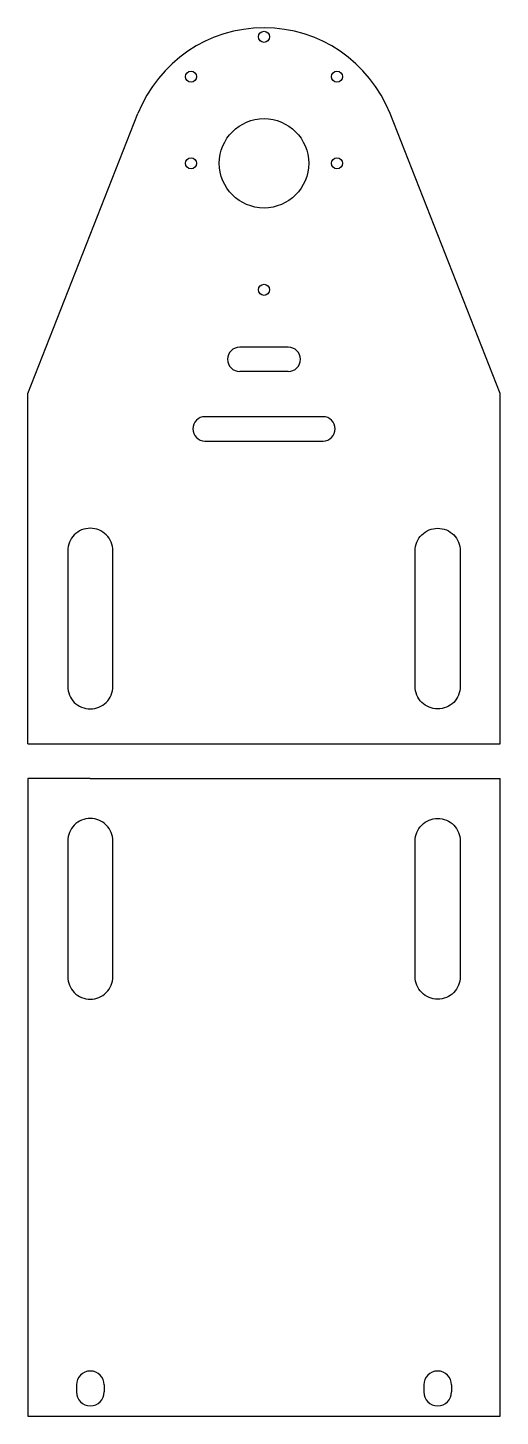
# Model space of a CAD drawing. Header units: millimetres. Extents: x 15 to 83, y -82 to 118.
import ezdxf

# ---------------------------------------------------------------- set-up
doc = ezdxf.new("R2010")
doc.units = ezdxf.units.MM
doc.layers.add('holder', color=170, linetype='Continuous')

msp = doc.modelspace()

# ---------------------------------------------------------------- linework, layer by layer
at = {"layer": 'holder'}
for p, q in [((15, 65.39), (30.86, 105.65)), ((83, 65.39), (67.14, 105.65)), ((52.5, 72.05), (45.5, 72.05)), ((44, 70.3), (44, 70.3)), ((54, 70.3), (54, 70.3)), ((52.5, 68.55), (45.5, 68.55)), ((15, 15), (15, 65.39)), ((83, 15), (83, 65.39)), ((39, 60.3), (39, 60.3)), ((59, 60.3), (59, 60.3)), ((24, 10), (15, 10)), ((15, 10), (15, -81.75)), ((24, 10), (83, 10)), ((83, -81.75), (83, 10)), ((22, -77.25), (22, -78.25)), ((26, -77.25), (26, -78.25)), ((72, -77.25), (72, -78.25)), ((76, -77.25), (76, -78.25)), ((15, -81.75), (83, -81.75))]:
    msp.add_line(p, q, dxfattribs=at)
for points in [[(45.5, 72.05, 0.414214), (43.75, 70.3, 0.414214), (45.5, 68.55)], [(52.5, 68.55, 0.414214), (54.25, 70.3, 0.414214), (52.5, 72.05)]]:
    msp.add_lwpolyline(points, format="xyb", dxfattribs=at)
for points in [[(40.5, 58.55), (57.5, 58.55, 0.414214), (59.25, 60.3, 0.414214), (57.5, 62.05), (49, 62.05), (40.5, 62.05, 0.414214), (38.75, 60.3, 0.414214)], [(24, 20), (24, 20, 0.414214), (27.25, 23.25), (27.25, 42.75, 0.414214), (24, 46), (24, 46, 0.414214), (20.75, 42.75), (20.75, 23.25, 0.414214)], [(74, 20), (74, 20, -0.414214), (70.75, 23.25), (70.75, 42.75, -0.414214), (74, 46), (74, 46, -0.414214), (77.25, 42.75), (77.25, 23.25, -0.414214)], [(24, -21.75), (24, -21.75, 0.414214), (27.25, -18.5), (27.25, 1, 0.414214), (24, 4.25), (24, 4.25, 0.414214), (20.75, 1), (20.75, -18.5, 0.414214)], [(74, -21.75), (74, -21.75, -0.414214), (70.75, -18.5), (70.75, 1, -0.414214), (74, 4.25), (74, 4.25, -0.414214), (77.25, 1), (77.25, -18.5, -0.414214)]]:
    msp.add_lwpolyline(points, format="xyb", close=True, dxfattribs=at)
msp.add_lwpolyline([(15, 15), (83, 15)], dxfattribs=at)
for centre, radius in [((49, 116.7), 0.8), ((38.5, 110.97), 0.8), ((59.5, 110.97), 0.8), ((49, 98.5), 6.43), ((38.5, 98.5), 0.8), ((59.5, 98.5), 0.8), ((49, 80.3), 0.8)]:
    msp.add_circle(centre, radius, dxfattribs=at)
for centre, radius, start, end in [((49, 98.5), 19.5, 21.4984, 158.5016), ((24, -77.25), 2, 0, 180), ((74, -77.25), 2, 0, 180), ((24, -78.25), 2, 180, 0), ((74, -78.25), 2, 180, 0)]:
    msp.add_arc(centre, radius, start, end, dxfattribs=at)

doc.saveas('drawing.dxf')
